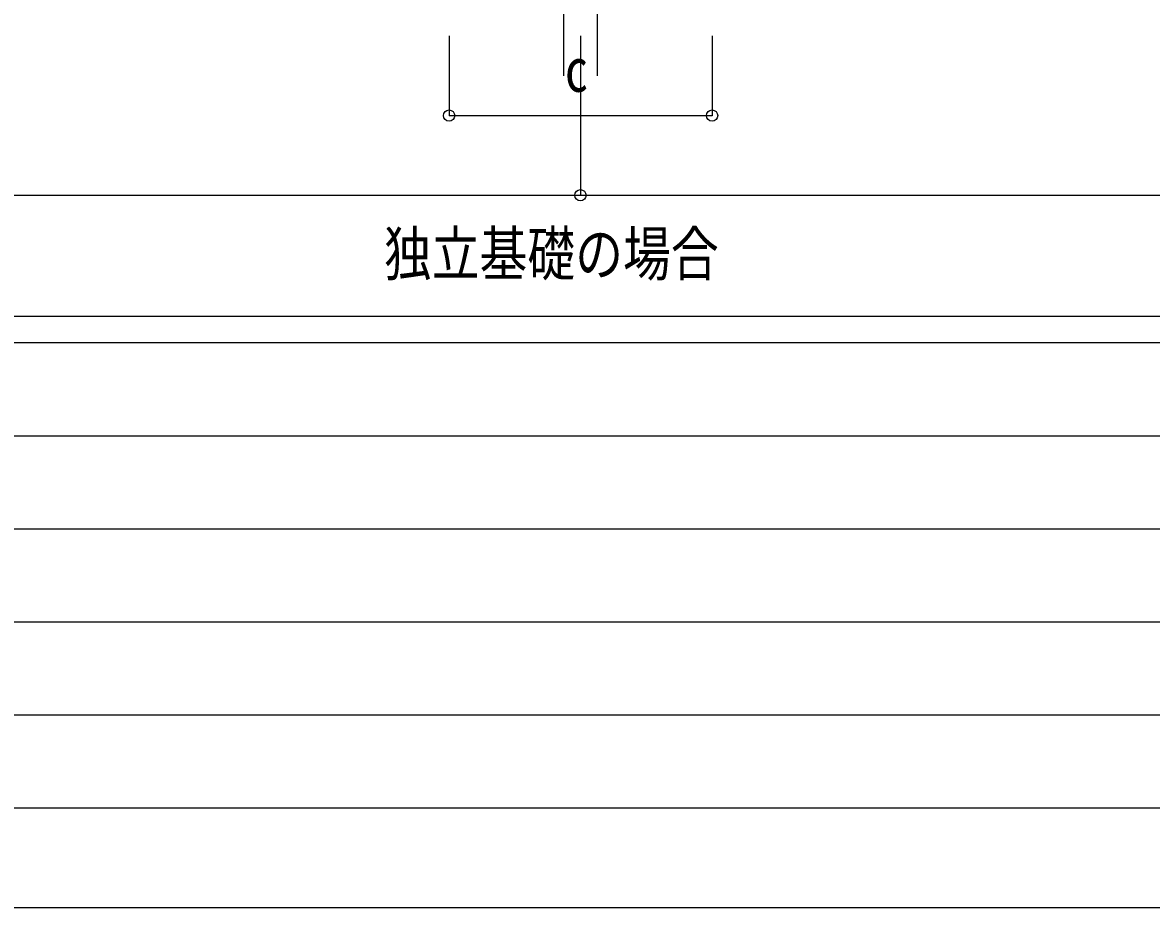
# Model space of a CAD drawing. Units: millimetres, scale not verified. Extents: x -21025 to 21025, y -14850 to 14850.
# Drawn here: x -12511 to -8261, y -14850 to -11519 of the extents above; entities that cross this region are included whole.
import ezdxf
from ezdxf.enums import TextEntityAlignment as Align

# ---------------------------------------------------------------- set-up
doc = ezdxf.new("R2010")
doc.units = ezdxf.units.MM
doc.header["$LTSCALE"] = 60
for name, color, linetype in [('0-2_USER1', 3, 'Continuous'), ('0-4_YKK_12', 2, 'Continuous'), ('0-7_YKK_D', 6, 'Continuous'), ('0-8_YKK_ZWAK', 7, 'Continuous')]:
    doc.layers.add(name, color=color, linetype=linetype)
doc.styles.add('ＭＳ ゴシック', font='')
doc.styles.get('ＭＳ ゴシック').set_extended_font_data('MS Gothic')

msp = doc.modelspace()

# ---------------------------------------------------------------- linework, layer by layer
at = {"layer": '0-4_YKK_12'}
for p, q in [((-10474.4, -11219), (-10474.4, -11719)), ((-10347.4, -11219), (-10347.4, -11719))]:
    msp.add_line(p, q, dxfattribs=at)
at = {"layer": '0-7_YKK_D'}
for p, q in [((-10905.4, -11569), (-10905.4, -11870)), ((-10410.9, -11569), (-10410.9, -12170)), ((-10410.9, -11569), (-10410.9, -12170)), ((-9915.4, -11569), (-9915.4, -11870)), ((-10905.4, -11869), (-9915.4, -11869)), ((-15747.4, -12169), (-10410.9, -12169)), ((-10410.9, -12169), (-5074.4, -12169))]:
    msp.add_line(p, q, dxfattribs=at)
for centre in [(-10905.4, -11869), (-9915.4, -11869), (-10410.9, -12169), (-10410.9, -12169)]:
    msp.add_circle(centre, 21.25, dxfattribs=at)
at = {"layer": '0-8_YKK_ZWAK'}
for p, q in [((19475.1, -12625), (-19524.9, -12625)), ((-6524.9, -12725), (-19524.9, -12725)), ((-19312.4, -13075), (-6774.9, -13075)), ((-19312.4, -13425), (-6774.9, -13425)), ((-19312.4, -13775), (-6774.9, -13775)), ((-19312.4, -14125), (-6774.9, -14125)), ((-19524.9, -14475), (-6524.9, -14475))]:
    msp.add_line(p, q, dxfattribs=at)
msp.add_lwpolyline([(-21025, -14850), (21025, -14850), (21025, 14850), (-21025, 14850)], close=True, dxfattribs=at)

# ---------------------------------------------------------------- texts
at = {"layer": '0-2_USER1', "style": 'ＭＳ ゴシック', "width": 0.8}
msp.add_text('独立基礎の場合', height=165, dxfattribs=at).set_placement((-11150.73, -12521.19), align=Align.BOTTOM_LEFT)
at = {"layer": '0-7_YKK_D', "style": 'ＭＳ ゴシック', "width": 0.8}
msp.add_text('c', height=165, dxfattribs=at).set_placement((-10470.4, -11829), align=Align.BOTTOM_LEFT)

doc.saveas('drawing.dxf')
